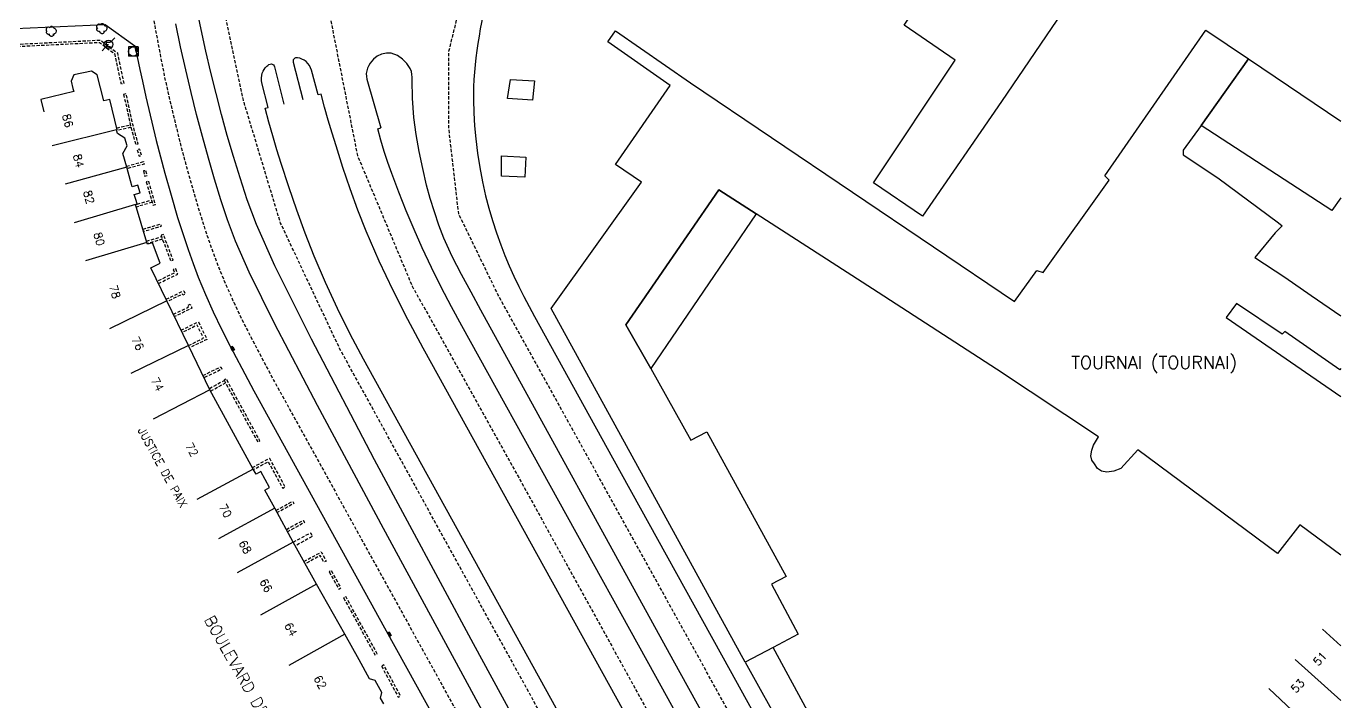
# Model space of a CAD drawing. Header units: millimetres. Extents: x 79000 to 80002, y 144000 to 145000.
# Drawn here: x 79794.7 to 80000, y 144684 to 144789.5 of the extents above; entities that cross this region are included whole.
import ezdxf
from ezdxf.enums import TextEntityAlignment as Align

# ---------------------------------------------------------------- set-up
doc = ezdxf.new("R2010")
doc.units = ezdxf.units.MM
doc.linetypes.add('DASHED', pattern=[0.75, 0.5, -0.25])
doc.layers.get('0').update_dxf_attribs({"linetype": 'CONTINUOUS'})
for name, color, linetype in [('W0001', 6, 'DASHED'), ('W0008', 7, 'CONTINUOUS'), ('W0100', 7, 'CONTINUOUS'), ('W0112', 1, 'DASHED'), ('W0300', 7, 'CONTINUOUS'), ('W0400', 7, 'CONTINUOUS'), ('W0420', 7, 'CONTINUOUS'), ('W0471', 7, 'CONTINUOUS'), ('W0980', 7, 'CONTINUOUS'), ('W0984', 7, 'CONTINUOUS'), ('W0989', 7, 'CONTINUOUS'), ('W0991', 7, 'CONTINUOUS'), ('W1102', 7, 'CONTINUOUS')]:
    doc.layers.add(name, color=color, linetype=linetype)
doc.styles.get("Standard").update_dxf_attribs({"font": 'romans.shx', "width": 0.85})

# ---------------------------------------------------------------- blocks, each defined once
blk = doc.blocks.new('T300')
for p, q in [((-0.8, 0.51), (-0.86, 0.34)), ((-0.86, 0.34), (-0.86, 0.17)), ((-0.86, 0.17), (-0.74, 0.06)), ((-0.69, 0.63), (-0.8, 0.51)), ((-0.8, -0.06), (-0.74, 0.06)), ((-0.74, 0.06), (-0.69, 0.11)), ((-0.57, 0.69), (-0.69, 0.63)), ((-0.46, 0.69), (-0.57, 0.69)), ((-0.29, 0.63), (-0.46, 0.69)), ((-0.29, 0.63), (-0.17, 0.74)), ((-0.23, 0.57), (-0.29, 0.63)), ((-0.17, 0.74), (-0.06, 0.8)), ((-0.06, 0.8), (0.06, 0.8)), ((0.06, 0.8), (0.23, 0.74)), ((0.23, 0.74), (0.34, 0.63)), ((0.34, 0.63), (0.4, 0.51)), ((0.46, 0.46), (0.34, 0.46)), ((0.4, 0.51), (0.4, 0.46)), ((0.57, 0.4), (0.46, 0.46)), ((0.57, 0.4), (0.69, 0.29)), ((0.69, 0.29), (0.74, 0.17)), ((0.74, 0.06), (0.69, -0.17)), ((0.74, 0.17), (0.74, 0.06)), ((-0.8, -0.17), (-0.8, -0.06)), ((-0.8, -0.23), (-0.8, -0.17)), ((-0.74, -0.34), (-0.8, -0.23)), ((-0.69, -0.4), (-0.74, -0.34)), ((-0.51, -0.46), (-0.69, -0.4)), ((-0.4, -0.46), (-0.51, -0.46)), ((-0.4, -0.46), (-0.34, -0.46)), ((-0.34, -0.46), (-0.34, -0.4)), ((-0.34, -0.51), (-0.34, -0.46)), ((-0.29, -0.63), (-0.34, -0.51)), ((-0.17, -0.74), (-0.29, -0.63)), ((-0.06, -0.8), (-0.17, -0.74)), ((0.06, -0.8), (-0.06, -0.8)), ((0.17, -0.74), (0.06, -0.8)), ((0.23, -0.69), (0.17, -0.74)), ((0.29, -0.46), (0.23, -0.46)), ((0.29, -0.63), (0.23, -0.69)), ((0.46, -0.4), (0.29, -0.46)), ((0.34, -0.51), (0.29, -0.63)), ((0.34, -0.51), (0.34, -0.46)), ((0.57, -0.34), (0.46, -0.4)), ((0.63, -0.29), (0.57, -0.34)), ((0.69, -0.17), (0.63, -0.29))]:
    blk.add_line(p, q)
blk = doc.blocks.new('T471')
for p, q in [((-0.333334, 0.333334), (-0.333334, -0.333334)), ((-0.333334, 0.333334), (0.333334, 0.333334)), ((-0.333334, 0), (0, 0)), ((0.500001, 0.500001), (1.000002, 1.000002)), ((-0.500001, -0.500001), (-1.000002, -1.000002)), ((-0.333334, -0.333334), (0.333334, -0.333334))]:
    blk.add_line(p, q)
blk.add_ellipse((0, 0), major_axis=(0.471405, 0.471405), ratio=1, start_param=5.4977871438, end_param=11.780972451)
blk = doc.blocks.new('T400')
for p, q in [((-0.15, 0.3), (0.15, 0.3)), ((-0.15, -0.25), (-0.15, 0.3)), ((-0.15, 0.15), (0.15, 0.15)), ((-0.15, 0), (0.15, 0)), ((0.15, 0.3), (0.15, -0.25)), ((-0.15, -0.15), (0.15, -0.15)), ((-0.15, -0.25), (-0.15, -0.3)), ((-0.15, -0.3), (0.15, -0.3)), ((0.15, -0.3), (0.15, -0.25))]:
    blk.add_line(p, q)
blk = doc.blocks.new('T420')
for p, q in [((0.75, 0.75), (-0.75, 0.75)), ((-0.75, 0.75), (-0.75, -0.75)), ((0.75, 0.75), (0.75, -0.75)), ((0.75, -0.75), (-0.75, -0.75))]:
    blk.add_line(p, q)
blk.add_ellipse((0, 0), major_axis=(-0.53, 0.53), ratio=1, start_param=3.926991, end_param=10.210176)

msp = doc.modelspace()

# ---------------------------------------------------------------- linework, layer by layer
at = {"layer": 'W0001', "flags": 128}
for points in [[(79865.94, 145000), (79850.29, 144963.3), (79830.17, 144915.96), (79827.73, 144910.26), (79817.01, 144885.06), (79816.56, 144883.96), (79816.13, 144882.86), (79815.12, 144880.15), (79814.14, 144877.44), (79813.6, 144875.89), (79813.1, 144874.32), (79812.64, 144872.75), (79812.22, 144871.16), (79811.65, 144868.86), (79811.13, 144866.54), (79810.64, 144864.22), (79810.2, 144861.89), (79809.71, 144859.09), (79809.29, 144856.27), (79809.07, 144854.44), (79808.9, 144852.6), (79808.79, 144850.86), (79808.7, 144849.12), (79808.63, 144847.38), (79808.59, 144845.63), (79808.58, 144843.73), (79808.59, 144841.83), (79808.62, 144839.92), (79808.68, 144838.02), (79808.98, 144831.44), (79809.16, 144828.62), (79809.4, 144825.59), (79809.66, 144822.55), (79809.89, 144820.15), (79810.15, 144817.74), (79810.57, 144814.02), (79811.01, 144810.29), (79811.23, 144808.63), (79811.48, 144806.97), (79815.92, 144783.42), (79816.29, 144781.59), (79816.81, 144779.23), (79818.43, 144772.47), (79819.06, 144769.98), (79819.73, 144767.5), (79820.71, 144764.07), (79821.72, 144760.65), (79822.48, 144758.19), (79823.3, 144755.75), (79824.05, 144753.68), (79824.84, 144751.63), (79825.94, 144748.99), (79827.1, 144746.39), (79828.35, 144743.76), (79829.67, 144741.16), (79832.41, 144735.96), (79833.33, 144734.25), (79853.75, 144697.3), (79876.85, 144655.55), (79897.23, 144618.65), (79900.05, 144613.53), (79912.27, 144591.41), (79930.03, 144559.25), (79958.22, 144508.22), (79972.17, 144482.97), (79984.66, 144460.58)], [(79892.35, 144650.79), (79858.89, 144711.48), (79843.65, 144739.18), (79834.42, 144758.75), (79828.62, 144777.91), (79824.06, 144799.15), (79820.79, 144822.2), (79819.41, 144842.88), (79820.34, 144854.88), (79823.32, 144868.59), (79877.16, 145000.14)], [(79893.84, 144997.48), (79842.35, 144873.75), (79838.46, 144861.57), (79835.58, 144846.33), (79835.33, 144826.95), (79838.46, 144808.58), (79841.25, 144795.47), (79846.42, 144769.31), (79854.97, 144748.92), (79871.56, 144719.13), (79905.34, 144657.98)], [(79915.02, 144663.34), (79868.43, 144747.48), (79862.25, 144760.17), (79860.72, 144773.38), (79860.72, 144785.56), (79864.62, 144801.31), (79868.93, 144809.22), (79961.58, 144956.95)]]:
    msp.add_lwpolyline(points, dxfattribs=at)
at = {"layer": 'W0008'}
for points in [[(79888.69, 144648.76), (79886.9, 144652.03), (79864.55, 144693.07), (79849.12, 144721.79), (79839.24, 144740.64), (79833.53, 144752.06), (79830.65, 144758.5), (79829.21, 144762.4), (79828.1, 144765.8), (79827.06, 144769.13), (79826.09, 144772.42), (79825.19, 144775.69), (79824.34, 144778.95), (79823.53, 144782.24), (79822.77, 144785.57), (79822.03, 144788.98), (79821.31, 144792.47)], [(79912.12, 144598.8), (79885.55, 144646.95), (79865.31, 144683.83), (79850.48, 144711.06), (79840.17, 144730.26), (79833.48, 144743.06), (79829.51, 144751.07), (79827.37, 144755.93), (79826.16, 144759.26), (79825.12, 144762.39), (79824.12, 144765.61), (79823.15, 144768.9), (79822.21, 144772.26), (79821.31, 144775.68), (79820.44, 144779.15), (79819.61, 144782.67), (79818.82, 144786.23), (79818.08, 144789.82)], [(79865.99, 144791.03), (79865.61, 144789.05), (79865.42, 144787.93), (79865.24, 144786.8), (79865.08, 144785.68), (79864.93, 144784.55), (79864.81, 144783.42), (79864.71, 144782.29), (79864.63, 144781.16), (79864.57, 144780.02), (79864.54, 144777.99), (79864.6, 144775.97), (79864.72, 144773.94), (79864.91, 144771.92), (79865.18, 144769.67), (79865.53, 144767.43), (79865.95, 144765.21), (79866.44, 144762.99), (79866.95, 144761.05), (79867.52, 144759.13), (79868.14, 144757.22), (79868.82, 144755.33), (79869.46, 144753.68), (79870.14, 144752.06), (79870.87, 144750.44), (79871.62, 144748.85), (79872.4, 144747.27), (79873.23, 144745.72), (79874.08, 144744.18), (79874.93, 144742.64), (79886.29, 144722.09), (79904.62, 144688.89), (79916.82, 144666.83)], [(79855.25, 144775.25), (79855.01, 144778.26), (79855, 144781.05), (79854.99, 144781.5), (79854.95, 144781.96), (79854.85, 144782.42), (79854.66, 144782.85), (79854.13, 144783.64), (79853.48, 144784.35), (79852.67, 144784.92), (79851.72, 144785.25), (79850.95, 144785.29), (79850.21, 144785.13), (79849.53, 144784.79), (79848.94, 144784.32), (79848.66, 144784.01), (79848.41, 144783.68), (79848.19, 144783.33), (79848.01, 144782.95), (79847.88, 144782.53), (79847.81, 144782.09), (79847.82, 144781.65), (79847.9, 144781.22), (79850.07, 144773.61)], [(79832.49, 144776.78), (79831.52, 144780.65), (79831.45, 144781.02), (79831.44, 144781.4), (79831.48, 144781.77), (79831.57, 144782.14), (79831.69, 144782.44), (79831.85, 144782.73), (79832.04, 144783), (79832.28, 144783.23), (79832.43, 144783.36), (79832.6, 144783.49), (79832.8, 144783.57), (79833.03, 144783.58), (79833.19, 144783.52), (79833.32, 144783.42), (79833.41, 144783.29), (79833.46, 144783.14), (79834.94, 144777.32)], [(79840.29, 144778.74), (79839.23, 144782.62), (79839.1, 144782.99), (79838.92, 144783.35), (79838.68, 144783.67), (79838.4, 144783.96), (79838.1, 144784.18), (79837.77, 144784.35), (79837.42, 144784.47), (79837.05, 144784.53), (79836.91, 144784.54), (79836.78, 144784.53), (79836.64, 144784.48), (79836.53, 144784.4), (79836.48, 144784.34), (79836.44, 144784.28), (79836.41, 144784.21), (79836.39, 144784.14), (79836.37, 144784.07), (79836.37, 144784), (79836.38, 144783.93), (79836.39, 144783.86), (79837.9, 144778.01)], [(79902.46, 144656.39), (79886.98, 144684.46), (79856.7, 144739.21), (79854.29, 144743.69), (79852, 144748.22), (79849.82, 144752.81), (79847.79, 144757.47), (79846.48, 144760.75), (79845.29, 144764.08), (79844.17, 144767.43), (79843.09, 144770.79), (79842.46, 144772.8), (79841.86, 144774.81), (79841.29, 144776.83), (79840.75, 144778.86), (79840.29, 144778.74)], [(79894.59, 144652.03), (79879.38, 144679.56), (79847.37, 144737.49), (79845.28, 144741.43), (79843.31, 144745.44), (79841.45, 144749.49), (79839.69, 144753.59), (79838.27, 144757.15), (79836.95, 144760.76), (79835.71, 144764.38), (79834.51, 144768.03), (79833.83, 144770.18), (79833.19, 144772.34), (79832.58, 144774.52), (79832.01, 144776.7), (79832.49, 144776.78)], [(79911.75, 144661.53), (79895.73, 144690.53), (79865.7, 144745.18), (79864.17, 144747.94), (79862.67, 144750.71), (79861.24, 144753.52), (79859.94, 144756.4), (79859.15, 144758.43), (79858.44, 144760.48), (79857.81, 144762.56), (79857.24, 144764.66), (79856.62, 144767.28), (79856.07, 144769.92), (79855.62, 144772.58), (79855.25, 144775.25)], [(79908.6, 144659.79), (79893.01, 144687.98), (79862.75, 144742.69), (79861.12, 144745.69), (79859.53, 144748.73), (79858, 144751.79), (79856.54, 144754.89), (79855.27, 144757.75), (79854.06, 144760.64), (79852.9, 144763.55), (79851.81, 144766.48), (79851.2, 144768.2), (79850.63, 144769.94), (79850.09, 144771.68), (79849.59, 144773.44), (79850.07, 144773.61)]]:
    msp.add_lwpolyline(points, dxfattribs=at)
at = {"layer": 'W0008', "flags": 128}
msp.add_lwpolyline([(79790.64, 144789.02), (79807.02, 144789.74), (79811.68, 144786.39), (79812.45, 144782.71), (79812.84, 144780.89), (79813.38, 144778.43), (79815.01, 144771.63), (79815.66, 144769.09), (79816.34, 144766.56), (79817.33, 144763.09), (79818.35, 144759.63), (79819.14, 144757.11), (79819.98, 144754.6), (79820.75, 144752.45), (79821.58, 144750.32), (79822.71, 144747.6), (79823.91, 144744.92), (79825.2, 144742.21), (79826.55, 144739.53), (79829.31, 144734.31), (79830.26, 144732.55), (79850.67, 144695.59), (79873.77, 144653.85)], dxfattribs=at)
at = {"layer": 'W0100'}
for points in [[(79946.3, 144811.48), (79962.66, 144800.7), (79947.02, 144777.7), (79934.66, 144759.81), (79927.01, 144765.03), (79939.8, 144784.16), (79931.81, 144789.62), (79946.3, 144811.48)], [(79907, 144690.24), (79876.67, 144745.39), (79890.78, 144765.15), (79886.75, 144767.89), (79895.27, 144780.23), (79885.54, 144787.05), (79886.72, 144788.73), (79898.43, 144780.65), (79949.05, 144746.49), (79952.52, 144751.34), (79953.55, 144751.03), (79963.85, 144765.46), (79963.16, 144766.12), (79978.96, 144788.84), (79985.59, 144784.38), (79978.18, 144773.98), (79975.42, 144770.11), (79975.42, 144769.42), (79980.8, 144765.81), (79990.26, 144758.78), (79990.85, 144758.34), (79989.76, 144757.25), (79986.58, 144753.38), (79991.28, 144750.3), (79995.39, 144747.46), (80000, 144744.28)], [(80000, 144762.7), (79998.61, 144760.73), (79978.18, 144773.98), (79985.59, 144784.38)], [(79985.59, 144784.38), (80000, 144774.67)], [(79870.33, 144781.18), (79874.09, 144780.96), (79873.76, 144777.92), (79869.88, 144778.17), (79870.33, 144781.18)], [(79868.92, 144769.23), (79872.74, 144769.04), (79872.57, 144765.91), (79868.93, 144766.07), (79868.92, 144769.23)], [(79908.69, 144760.17), (79892.26, 144736.04), (79888.33, 144742.84), (79892.96, 144749.57), (79902.85, 144763.94), (79908.69, 144760.17)], [(80000, 144706.93), (79993.64, 144711.66), (79990.14, 144707.15), (79968.31, 144723.33), (79965.67, 144720.44), (79964.57, 144720.01), (79963.48, 144719.88), (79962.62, 144720), (79962.01, 144720.42), (79961.53, 144721.15), (79961.13, 144721.75), (79960.98, 144722.4), (79961.13, 144723.28), (79961.37, 144724.08), (79962.16, 144725.36), (79946.24, 144735.94), (79926.85, 144748.46), (79908.69, 144760.17), (79902.85, 144763.94), (79892.96, 144749.57), (79888.33, 144742.84), (79892.26, 144736.04), (79898.5, 144724.89), (79901, 144726.14), (79913.41, 144703.57), (79911.1, 144702.37), (79915.25, 144694.59), (79911.34, 144692.53), (79907, 144690.24)], [(80000, 144736.03), (79999.87, 144735.86), (79991.29, 144741.83), (79990.88, 144741.42), (79983.71, 144746.18), (79982.13, 144744.02), (80000, 144731.7)], [(79917.4, 144681.37), (79911.34, 144692.53), (79907, 144690.24), (79913.19, 144679.1), (79917.4, 144681.37)]]:
    msp.add_lwpolyline(points, dxfattribs=at)
at = {"layer": 'W0100', "flags": 128}
msp.add_lwpolyline([(79850.53, 144683.71), (79850.02, 144684.61), (79850.22, 144685.49), (79849.19, 144687.35), (79848.33, 144687.61), (79846.68, 144690.58), (79844.46, 144694.57), (79840.02, 144702.41), (79836.41, 144708.95), (79833.51, 144714.25), (79831.98, 144717.06), (79832.71, 144717.46), (79831.32, 144719.97), (79830.59, 144719.54), (79830.15, 144720.36), (79823.39, 144732.71), (79820.05, 144739.65), (79816.68, 144746.59), (79814.16, 144751.76), (79815.64, 144752.48), (79814.44, 144755.68), (79813.64, 144755.44), (79813.64, 144755.44), (79813.56, 144755.72), (79811.79, 144761.63), (79812.03, 144761.71), (79811.86, 144762.27), (79811.57, 144763.19), (79812.49, 144763.47), (79812.49, 144763.47), (79812.15, 144764.65), (79811.25, 144764.4), (79810.99, 144765.35), (79810.41, 144767.46), (79809.81, 144769.62), (79809.81, 144769.62), (79810.44, 144770.79), (79810.11, 144772.01), (79810.11, 144772.01), (79808.97, 144772.73), (79808.97, 144772.73), (79808.82, 144773.31), (79808.88, 144773.32), (79807.74, 144778.03), (79806.8, 144777.81), (79805.79, 144781.88), (79804.92, 144782.48), (79802.14, 144781.86), (79801.72, 144780.88), (79802, 144779.75), (79802.12, 144779.28), (79796.97, 144778.01), (79797.43, 144776.12)], dxfattribs=at)
at = {"layer": 'W0112', "flags": 128}
for points in [[(79790.76, 144786.54), (79806.25, 144787.31), (79808.93, 144785.3), (79809.95, 144780.53), (79809.56, 144780.45), (79808.57, 144785.07), (79806.13, 144786.9), (79790.78, 144786.14)], [(79808.82, 144773.58), (79810.95, 144774.09)], [(79811.05, 144773.7), (79808.91, 144773.19)], [(79810.37, 144767.62), (79813, 144768.35), (79813.1, 144767.96), (79810.47, 144767.24)], [(79814.37, 144761.99), (79811.9, 144761.25)], [(79812.03, 144761.71), (79814.26, 144762.37)], [(79812.94, 144757.8), (79815.69, 144758.62), (79815.8, 144758.24), (79813.05, 144757.41)], [(79813.5, 144755.93), (79815.84, 144756.63)], [(79815.96, 144756.25), (79815.96, 144756.25), (79813.61, 144755.54)], [(79815.35, 144749.32), (79818.36, 144750.78), (79818.28, 144750.96), (79818.05, 144751.61), (79817.67, 144751.48), (79817.85, 144750.97), (79815.17, 144749.68)], [(79816.55, 144746.85), (79819.3, 144748.19), (79819.3, 144748.19), (79819.52, 144747.68), (79819.16, 144747.52), (79819.1, 144747.65), (79816.72, 144746.49)], [(79817.69, 144744.51), (79820.06, 144745.66), (79819.94, 144745.93), (79820.3, 144746.09), (79820.49, 144745.65), (79820.58, 144745.47), (79817.86, 144744.15)], [(79818.89, 144742.03), (79821.59, 144743.34), (79821.59, 144743.34), (79821.59, 144743.34), (79822.92, 144740.6), (79822.56, 144740.42), (79822.56, 144740.42), (79820.22, 144739.29)], [(79820.04, 144739.65), (79822.39, 144740.78), (79821.4, 144742.81), (79819.06, 144741.67)], [(79822.75, 144740.96), (79822.75, 144740.96)], [(79822.3, 144734.97), (79825.08, 144736.3), (79825.25, 144735.94), (79822.48, 144734.61)], [(79823.49, 144732.52), (79825.84, 144733.8), (79825.65, 144734.16), (79823.3, 144732.87)], [(79826.19, 144734), (79826.19, 144734)], [(79830.02, 144720.59), (79832.32, 144721.85), (79832.32, 144721.85), (79832.67, 144722.04), (79835.14, 144717.53), (79834.79, 144717.34), (79832.52, 144721.5), (79830.21, 144720.24)], [(79832.87, 144721.69), (79832.87, 144721.69)], [(79833.71, 144713.9), (79836.33, 144715.33), (79836.52, 144714.98), (79833.9, 144713.55)], [(79835.33, 144710.93), (79837.97, 144712.37), (79838.16, 144712.02), (79835.52, 144710.57)], [(79836.41, 144708.94), (79839.1, 144710.41), (79839.39, 144709.84), (79836.73, 144708.37)], [(79838.08, 144705.92), (79840.79, 144707.42), (79840.89, 144707.24), (79841.55, 144706), (79841.19, 144705.81), (79840.63, 144706.87), (79838.28, 144705.57)]]:
    msp.add_lwpolyline(points, dxfattribs=at)
for points in [[(79809.91, 144778.82), (79811, 144773.89), (79811.79, 144771.01), (79812.18, 144771.12), (79811.39, 144773.99), (79810.3, 144778.91)], [(79812.04, 144770.17), (79812.34, 144769.17), (79812.72, 144769.28), (79812.43, 144770.28)], [(79813, 144766.88), (79813.18, 144766.06), (79813.57, 144766.15), (79813.39, 144766.96)], [(79813.44, 144765.2), (79814.51, 144761.53), (79814.89, 144761.65), (79813.82, 144765.31)], [(79815.78, 144756.87), (79815.9, 144756.43), (79817.27, 144752.82), (79817.64, 144752.96), (79816.28, 144756.55), (79816.16, 144756.98)], [(79825.6, 144734.25), (79826.66, 144732.25), (79830.86, 144724.57), (79831.21, 144724.76), (79827.02, 144732.44), (79825.95, 144734.43)], [(79842.03, 144704.31), (79843.51, 144701.62), (79843.86, 144701.81), (79842.38, 144704.5)], [(79844.27, 144700.25), (79849.16, 144691.35), (79849.51, 144691.54), (79844.62, 144700.44)], [(79850.19, 144689.6), (79852.81, 144684.76), (79853.16, 144684.95), (79850.54, 144689.79)]]:
    msp.add_lwpolyline(points, close=True, dxfattribs=at)
at = {"layer": 'W1102', "flags": 128}
for points in [[(79808.82, 144773.31), (79798.74, 144770.82)], [(79810.41, 144767.46), (79800.77, 144764.81)], [(79811.79, 144761.63), (79802.21, 144758.76)], [(79813.56, 144755.72), (79803.98, 144752.85)], [(79816.68, 144746.59), (79807.68, 144742.22)], [(79820.05, 144739.65), (79811.05, 144735.29)], [(79823.39, 144732.71), (79814.5, 144728.13)], [(79830.15, 144720.36), (79821.37, 144715.58)], [(79833.51, 144714.25), (79824.73, 144709.47)], [(79836.41, 144708.95), (79827.64, 144704.14)], [(79840.02, 144702.41), (79831.29, 144697.53)], [(80000, 144692.79), (79997.14, 144695.36)], [(79844.46, 144694.57), (79835.74, 144689.68)], [(80000, 144684.24), (79992.9, 144690.63)], [(79996.07, 144679.23), (79988.79, 144686.08)]]:
    msp.add_lwpolyline(points, dxfattribs=at)

# ---------------------------------------------------------------- block references
at = {"layer": 'W0300'}
for p in [(79798.65, 144788.66), (79806.55, 144789.09)]:
    msp.add_blockref('T300', p, dxfattribs=at)
at = {"layer": 'W0400'}
for p, rotation in [((79811.95, 144785.79), 193.8620120742161), ((79826.93, 144739.14), 208.330798233734), ((79851.41, 144694.58), 208.9416672870438)]:
    msp.add_blockref('T400', p, dxfattribs=dict(at, rotation=rotation))
at = {"layer": 'W0420'}
msp.add_blockref('T420', (79811.42, 144785.53), dxfattribs=at)
at = {"layer": 'W0471'}
msp.add_blockref('T471', (79807.54, 144786.64), dxfattribs=at)

# ---------------------------------------------------------------- texts
at = {"layer": 'W0980'}
msp.add_text('TOURNAI (TOURNAI)', height=2, dxfattribs=at).set_placement((79970.85, 144736.85), align=Align.MIDDLE)
at = {"layer": 'W0984'}
msp.add_text('JUSTICE DE PAIX', height=1.25, rotation=298.8908, dxfattribs=at).set_placement((79816.01, 144720.6), align=Align.MIDDLE)
at = {"layer": 'W0989'}
msp.add_text('BOULEVARD DES FRERES RIMBAUT', height=1.75, rotation=299.5441, dxfattribs=at).set_placement((79833.1, 144679.84), align=Align.MIDDLE)
at = {"layer": 'W0991'}
for s, rotation, p in [('86', 285.3371, (79801.17, 144774.73)), ('84', 285.3371, (79802.88, 144768.47)), ('82', 285.3371, (79804.49, 144762.79)), ('80', 285.3371, (79806.1, 144756.26)), ('78', 285.3371, (79808.56, 144748.03)), ('76', 295.9056, (79812.12, 144739.95)), ('74', 295.7429, (79815.2, 144733.58)), ('72', 298.8908, (79820.57, 144723.38)), ('70', 298.8908, (79825.82, 144713.84)), ('68', 298.8908, (79828.91, 144708.19)), ('66', 298.8908, (79832.15, 144702.18)), ('64', 299.0278, (79836.03, 144695.33)), ('51', 46.497, (79996.75, 144690.74)), ('62', 299.0278, (79840.61, 144687.09)), ('53', 46.497, (79993.29, 144686.51))]:
    msp.add_text(s, height=1.25, rotation=rotation, dxfattribs=at).set_placement(p, align=Align.MIDDLE)

doc.saveas('drawing.dxf')
